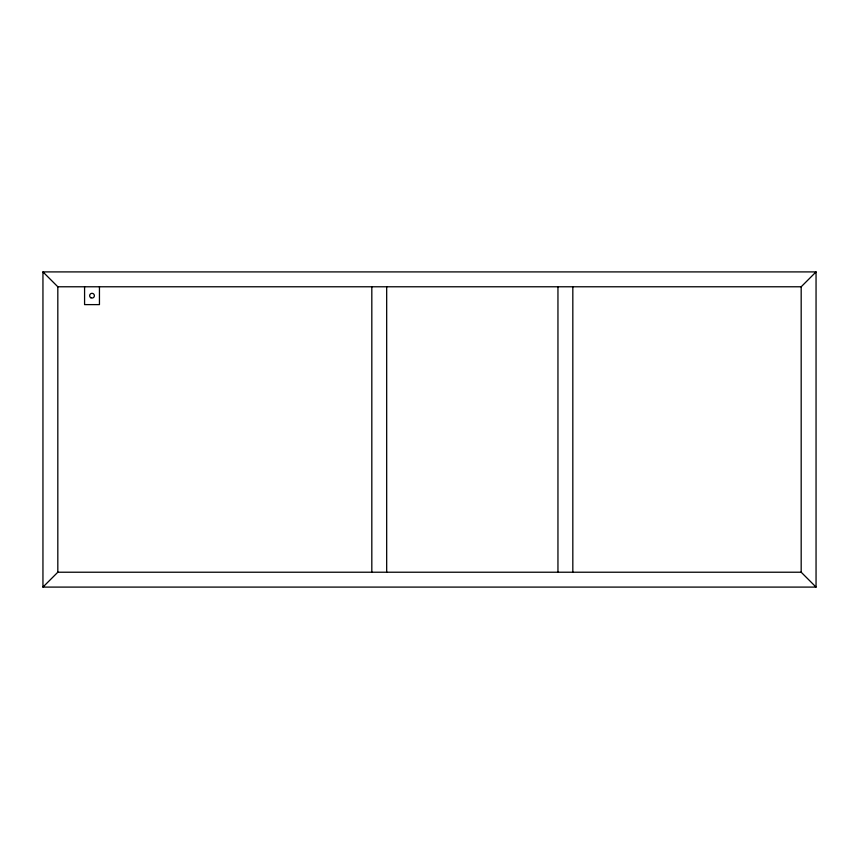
<?xml version="1.0" encoding="UTF-8"?>
<svg xmlns="http://www.w3.org/2000/svg" width="859" height="859" viewBox="0 0 859 859"><rect width="100%" height="100%" fill="white"/><g stroke="black" fill="none" stroke-linecap="round" stroke-linejoin="round"><path stroke-width="1.29" d="M42.95 587.094L57.821 572.223L801.179 572.223L816.05 587.094L816.05 271.906L42.95 271.906L42.95 587.094L816.05 587.094M42.95 271.906L57.821 286.777L801.179 286.777L816.05 271.906M801.179 286.777L801.179 572.223M572.824 286.777L572.824 572.223M557.953 286.777L557.953 572.223M386.679 286.777L386.679 572.223M371.818 286.777L371.818 572.223M99.451 286.777L99.451 304.612L84.579 304.612L84.579 286.777M57.821 286.777L57.821 572.223M90.818 297.751A2.384 2.384 0 0 0 94.393 295.689A2.384 2.384 0 0 0 90.818 293.638A2.384 2.384 0 0 0 90.818 297.751"/></g></svg>
